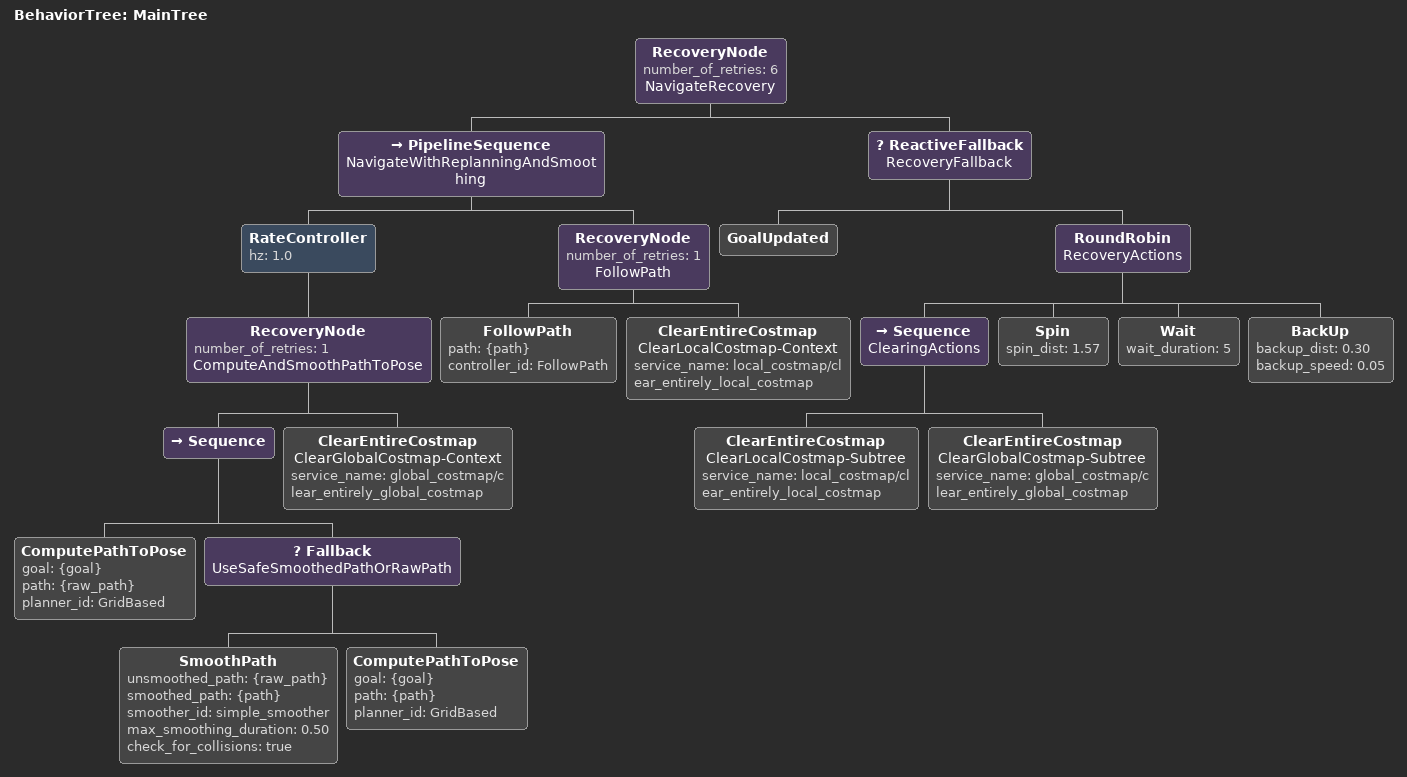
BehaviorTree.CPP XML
<!-- Replan at 1 Hz, collision-check a smoothed path, then follow that path. -->
<root main_tree_to_execute="MainTree">
  <BehaviorTree ID="MainTree">
    <RecoveryNode number_of_retries="6" name="NavigateRecovery">
      <PipelineSequence name="NavigateWithReplanningAndSmoothing">
        <RateController hz="1.0">
          <RecoveryNode number_of_retries="1" name="ComputeAndSmoothPathToPose">
            <Sequence>
              <ComputePathToPose goal="{goal}" path="{raw_path}" planner_id="GridBased"/>
              <Fallback name="UseSafeSmoothedPathOrRawPath">
                <SmoothPath unsmoothed_path="{raw_path}"
                            smoothed_path="{path}"
                            smoother_id="simple_smoother"
                            max_smoothing_duration="0.50"
                            check_for_collisions="true"/>
                <!-- Recompute into the controller output when smoothing cuts
                     a corner into an obstacle.  Never bypass collision checks. -->
                <ComputePathToPose goal="{goal}" path="{path}" planner_id="GridBased"/>
              </Fallback>
            </Sequence>
            <ClearEntireCostmap name="ClearGlobalCostmap-Context"
                                service_name="global_costmap/clear_entirely_global_costmap"/>
          </RecoveryNode>
        </RateController>
        <RecoveryNode number_of_retries="1" name="FollowPath">
          <FollowPath path="{path}" controller_id="FollowPath"/>
          <ClearEntireCostmap name="ClearLocalCostmap-Context"
                              service_name="local_costmap/clear_entirely_local_costmap"/>
        </RecoveryNode>
      </PipelineSequence>
      <ReactiveFallback name="RecoveryFallback">
        <GoalUpdated/>
        <RoundRobin name="RecoveryActions">
          <Sequence name="ClearingActions">
            <ClearEntireCostmap name="ClearLocalCostmap-Subtree"
                                service_name="local_costmap/clear_entirely_local_costmap"/>
            <ClearEntireCostmap name="ClearGlobalCostmap-Subtree"
                                service_name="global_costmap/clear_entirely_global_costmap"/>
          </Sequence>
          <Spin spin_dist="1.57"/>
          <Wait wait_duration="5"/>
          <BackUp backup_dist="0.30" backup_speed="0.05"/>
        </RoundRobin>
      </ReactiveFallback>
    </RecoveryNode>
  </BehaviorTree>
</root>
